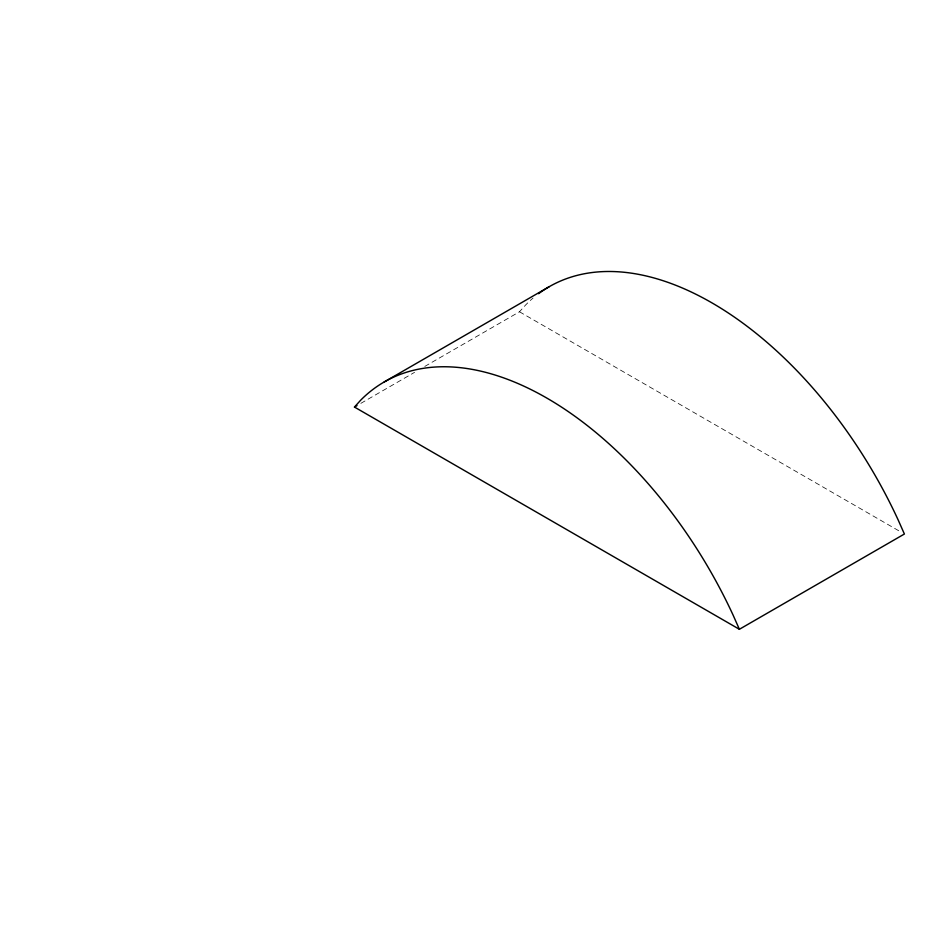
<?xml version="1.0" encoding="UTF-8"?>
<svg xmlns="http://www.w3.org/2000/svg" width="952" height="952" viewBox="0 0 952 952"><rect width="100%" height="100%" fill="white"/><g stroke="black" fill="none" stroke-linecap="round" stroke-linejoin="round"><path stroke-width="0.71" stroke-dasharray="4.76 3.57" d="M424.806 366.425L519.471 311.78L525.706 304.902A325.548 187.96 60 0 1 533.037 298.095M360.856 403.35L414.572 372.339M519.471 311.78L900.532 531.787"/><path stroke-width="1.43" d="M739.383 629.284L354.453 407.051L360.689 400.173A325.548 187.96 60 0 1 733.147 615.206L739.383 629.284L904.4 534.012L898.164 519.947A325.548 187.96 60 0 0 538.582 293.692M384.144 382.002L549.161 286.73M354.453 407.051L357.012 405.564"/></g></svg>
